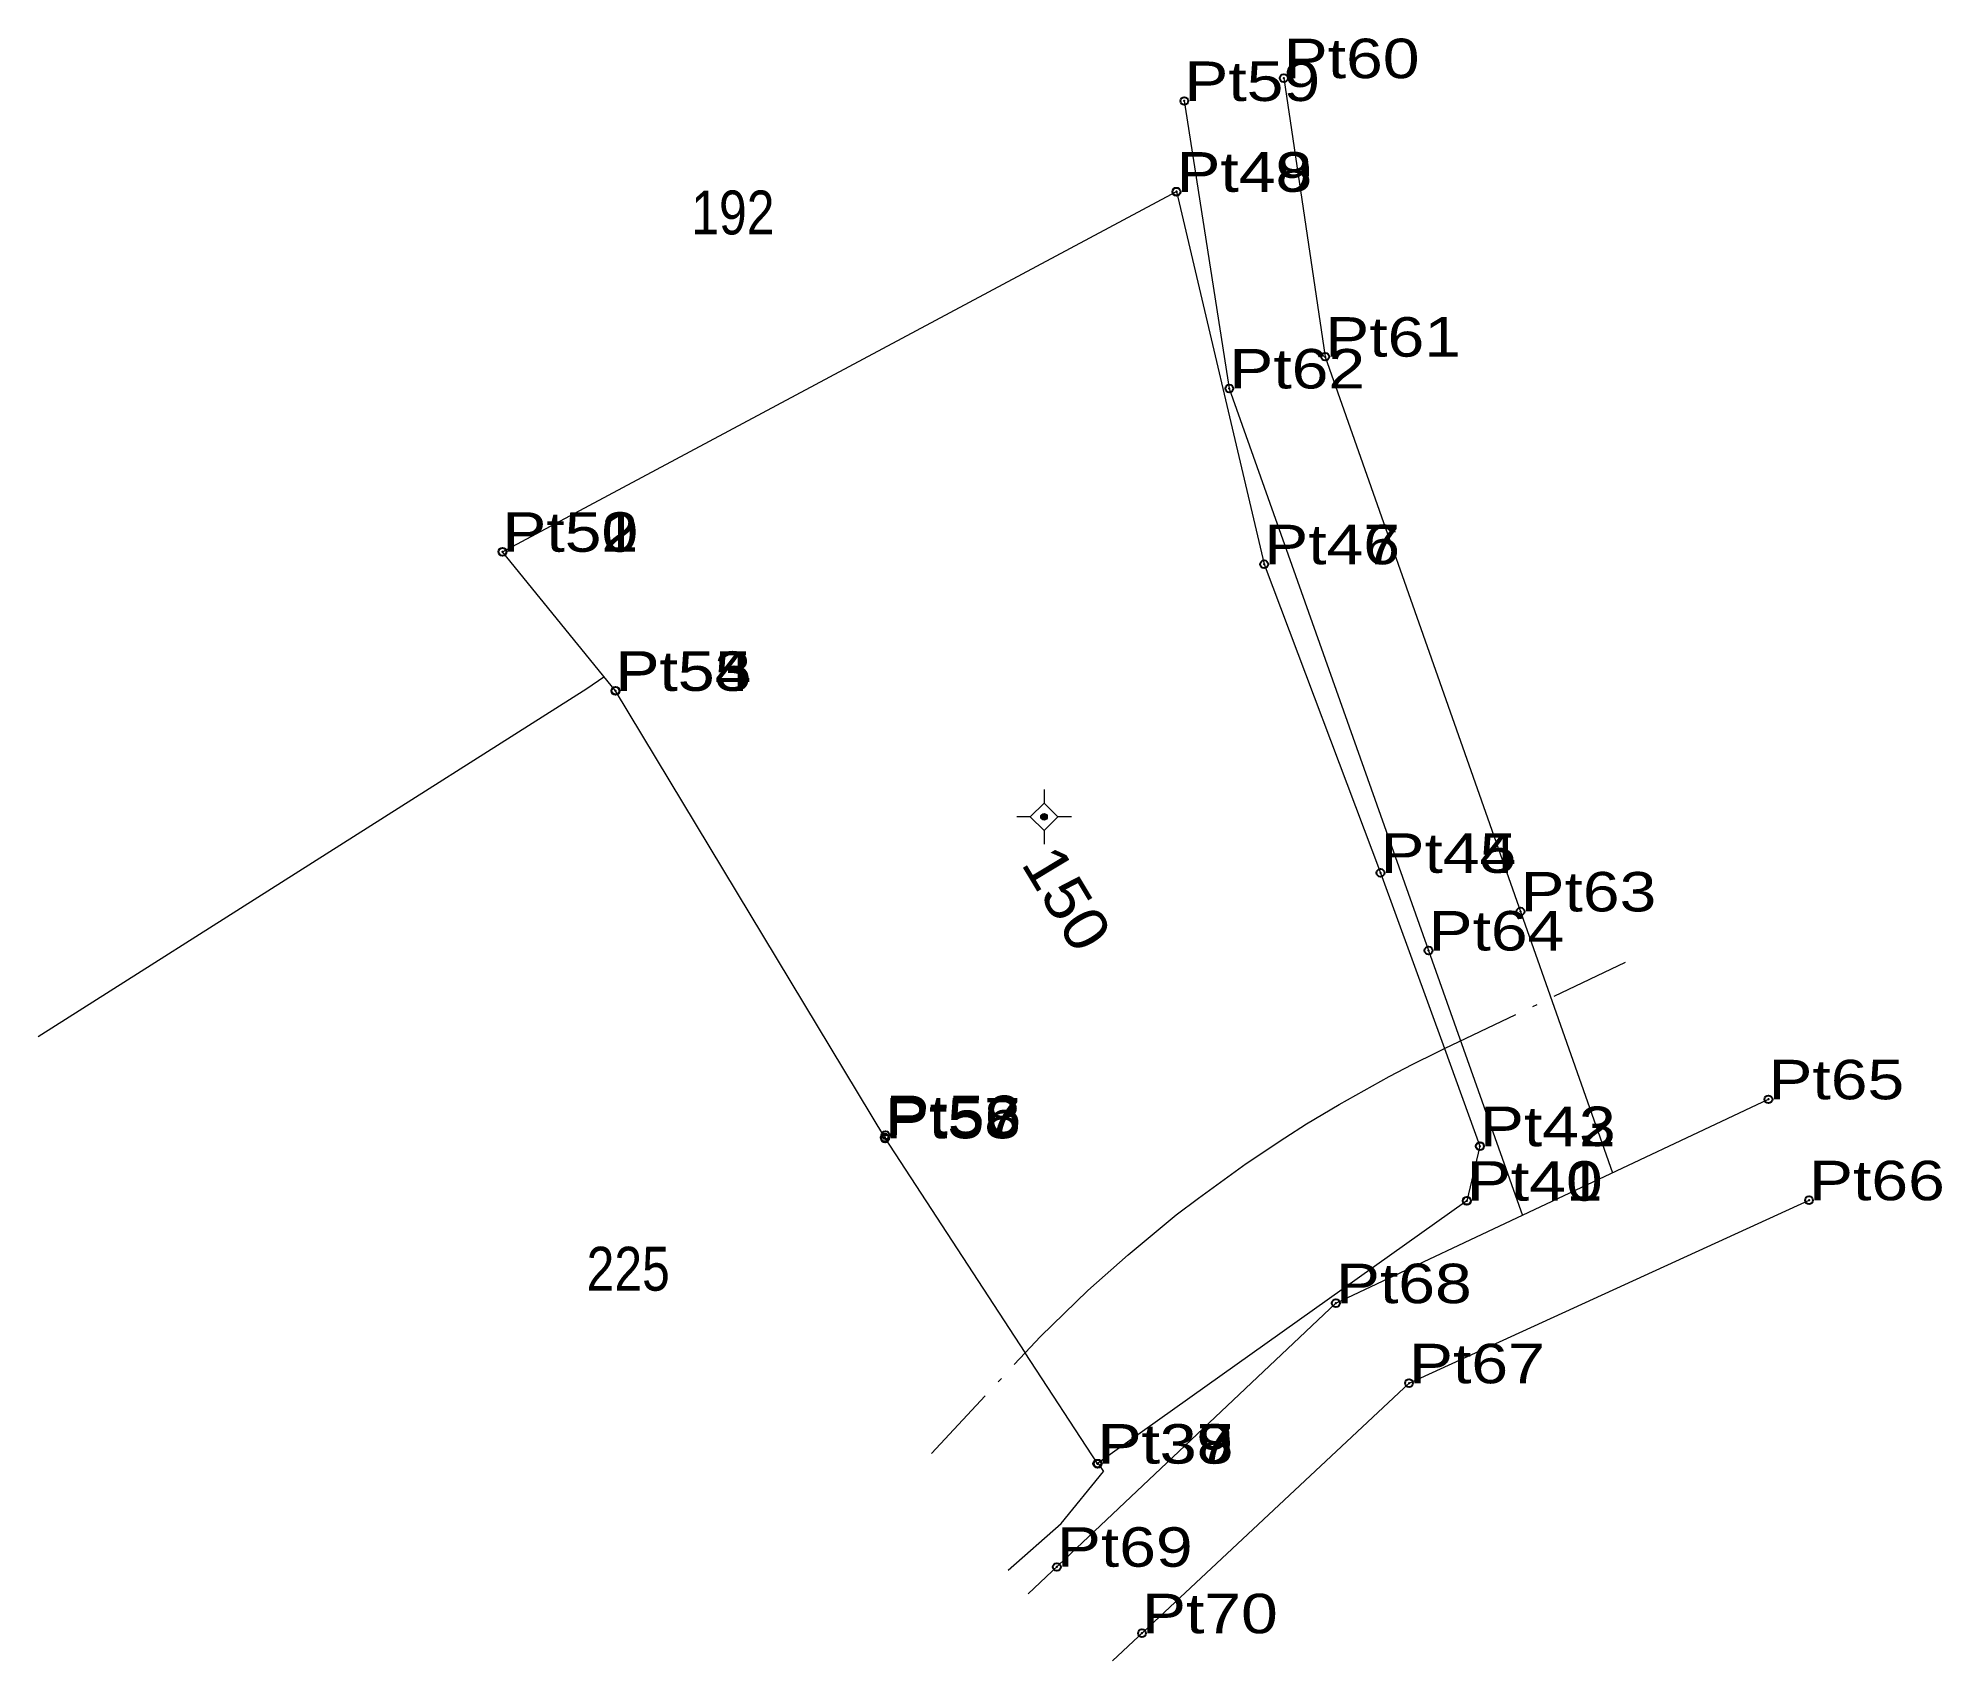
# Model space of a CAD drawing. Header units: metres. Extents: x 551457.1 to 551543.8, y 1838649.5 to 1838723.5.
import ezdxf
from ezdxf.enums import TextEntityAlignment as Align

# ---------------------------------------------------------------- set-up
doc = ezdxf.new("R2010")
doc.units = ezdxf.units.M
doc.header["$LTSCALE"] = 0.72
doc.header["$PDMODE"] = 32
doc.header["$PDSIZE"] = 0.36
doc.linetypes.add('DOT_DASHED', pattern=[7.7, 5, -1.2, 0.3, -1.2])
for name, color, linetype, lineweight in [('10', 7, 'Continuous', 13), ('11', 7, 'Continuous', 13), ('16', 7, 'Continuous', 13), ('22', 7, 'Continuous', 13), ('30', 7, 'DOT_DASHED', 13)]:
    doc.layers.add(name, color=color, linetype=linetype, lineweight=lineweight)
for name, color, linetype in [('12', 7, 'Continuous'), ('13', 7, 'Continuous'), ('7', 7, 'Continuous')]:
    doc.layers.add(name, color=color, linetype=linetype)

msp = doc.modelspace()

# ---------------------------------------------------------------- hatches: boundary and pattern name
at = {"layer": '11'}
msp.add_hatch(color=256, dxfattribs=at).paths.add_polyline_path([(551503.0556, 1838687.9724, 1), (551502.7556, 1838687.9724, 1)])

# ---------------------------------------------------------------- linework, layer by layer
at = {"layer": '10'}
for points in [[(551502.05, 1838663.55), (551502.04, 1838663.57), (551495.65, 1838673.36), (551483.37, 1838693.71), (551478.22, 1838700.05), (551508.94, 1838716.46), (551512.94, 1838699.48), (551518.24, 1838685.42), (551521.16, 1838677.41), (551521.16, 1838677.41)], [(551521.16, 1838677.41), (551522.77, 1838672.96), (551522.18, 1838670.48), (551505.35, 1838658.5), (551502.05, 1838663.55)]]:
    msp.add_lwpolyline(points, dxfattribs=at)
at = {"layer": '11'}
for p, q in [((551502.91, 1838689.22), (551502.91, 1838688.6)), ((551502.28, 1838687.97), (551501.66, 1838687.97)), ((551504.16, 1838687.97), (551503.53, 1838687.97)), ((551502.91, 1838687.35), (551502.91, 1838686.72))]:
    msp.add_line(p, q, dxfattribs=at)
msp.add_lwpolyline([(551502.91, 1838688.6), (551502.28, 1838687.97), (551502.91, 1838687.35), (551503.53, 1838687.97)], close=True, dxfattribs=at)
msp.add_circle((551502.9056, 1838687.9724), 0.15, dxfattribs=at)
at = {"layer": '16'}
msp.add_line((551505.37, 1838658.5), (551505.61, 1838658.14), dxfattribs=at)
for points in [[(551457.06, 1838677.97), (551482.07, 1838693.82), (551482.85, 1838694.35)], [(551501.27, 1838653.65), (551503.69, 1838655.77), (551505.61, 1838658.14)]]:
    msp.add_lwpolyline(points, dxfattribs=at)
at = {"layer": '22'}
for points in [[(551513.83, 1838721.63), (551515.72, 1838708.94), (551528.82, 1838671.75)], [(551509.3, 1838720.59), (551511.35, 1838707.49), (551524.71, 1838669.81)], [(551502.19, 1838652.57), (551516.21, 1838665.81), (551535.92, 1838675.1)], [(551506.03, 1838649.51), (551519.54, 1838662.16), (551537.77, 1838670.5)]]:
    msp.add_lwpolyline(points, dxfattribs=at)
at = {"layer": '30'}
for p, q in [((551521.16, 1838677.41), (551529.49, 1838681.39)), ((551497.77, 1838658.96), (551502.05, 1838663.55))]:
    msp.add_line(p, q, dxfattribs=at)
msp.add_lwpolyline([(551502.05, 1838663.55), (551502.75, 1838664.3), (551504.9, 1838666.39), (551506.74, 1838668.02), (551508.93, 1838669.83), (551509.94, 1838670.6), (551512.12, 1838672.17), (551513.88, 1838673.35), (551514.87, 1838673.98), (551516.36, 1838674.87), (551518.63, 1838676.14), (551519.72, 1838676.7), (551520.79, 1838677.23), (551521.16, 1838677.41)], dxfattribs=at)
at = {"layer": '7'}
for p in [(551513.83, 1838721.63), (551509.3, 1838720.59), (551508.94, 1838716.46), (551508.94, 1838716.45), (551515.72, 1838708.94), (551511.35, 1838707.49), (551478.22, 1838700.05), (551478.23, 1838700.05), (551512.94, 1838699.48), (551483.37, 1838693.71), (551483.38, 1838693.72), (551483.38, 1838693.71), (551518.24, 1838685.42), (551524.62, 1838683.66), (551520.43, 1838681.88), (551535.92, 1838675.1), (551495.68, 1838673.47), (551495.65, 1838673.36), (551495.66, 1838673.32), (551522.77, 1838672.97), (551522.77, 1838672.96), (551522.17, 1838670.48), (551522.18, 1838670.47), (551537.77, 1838670.5), (551516.21, 1838665.81), (551519.54, 1838662.17), (551505.33, 1838658.5), (551505.35, 1838658.5), (551505.35, 1838658.49), (551503.49, 1838653.79), (551507.37, 1838650.77)]:
    msp.add_point(p, dxfattribs=at)

# ---------------------------------------------------------------- texts
at = {"layer": '12', "width": 1.25}
for s, p in [('Pt60', (551513.83, 1838721.63)), ('Pt59', (551509.3, 1838720.59)), ('Pt48', (551508.94, 1838716.46)), ('Pt49', (551508.94, 1838716.45)), ('Pt61', (551515.72, 1838708.94)), ('Pt62', (551511.35, 1838707.49)), ('Pt50', (551478.22, 1838700.05)), ('Pt52', (551478.22, 1838700.05)), ('Pt51', (551478.22, 1838700.05)), ('Pt46', (551512.94, 1838699.48)), ('Pt47', (551512.94, 1838699.48)), ('Pt53', (551483.37, 1838693.71)), ('Pt55', (551483.38, 1838693.72)), ('Pt54', (551483.38, 1838693.71)), ('Pt44', (551518.24, 1838685.42)), ('Pt45', (551518.24, 1838685.42)), ('Pt63', (551524.62, 1838683.66)), ('Pt64', (551520.43, 1838681.88)), ('Pt65', (551535.92, 1838675.1)), ('Pt56', (551495.68, 1838673.47)), ('Pt57', (551495.65, 1838673.36)), ('Pt58', (551495.66, 1838673.32)), ('Pt43', (551522.77, 1838672.97)), ('Pt42', (551522.77, 1838672.96)), ('Pt41', (551522.17, 1838670.48)), ('Pt40', (551522.18, 1838670.48)), ('Pt66', (551537.77, 1838670.5)), ('Pt68', (551516.21, 1838665.81)), ('Pt67', (551519.54, 1838662.16)), ('Pt39', (551505.33, 1838658.5)), ('Pt37', (551505.35, 1838658.5)), ('Pt38', (551505.35, 1838658.5)), ('Pt69', (551503.49, 1838653.8)), ('Pt70', (551507.37, 1838650.77))]:
    msp.add_text(s, height=1.8, dxfattribs=at).set_placement(p)
at = {"layer": '13', "width": 0.85}
for s, p in [('192', (551488.725, 1838714.51)), ('225', (551483.955, 1838666.38))]:
    msp.add_text(s, height=2, dxfattribs=at).set_placement(p, align=Align.CENTER)
at = {"layer": '13', "width": 1.1}
msp.add_text('150', height=2, rotation=301.037, dxfattribs=at).set_placement((551503.0934, 1838683.7406), align=Align.CENTER)

doc.saveas('drawing.dxf')
